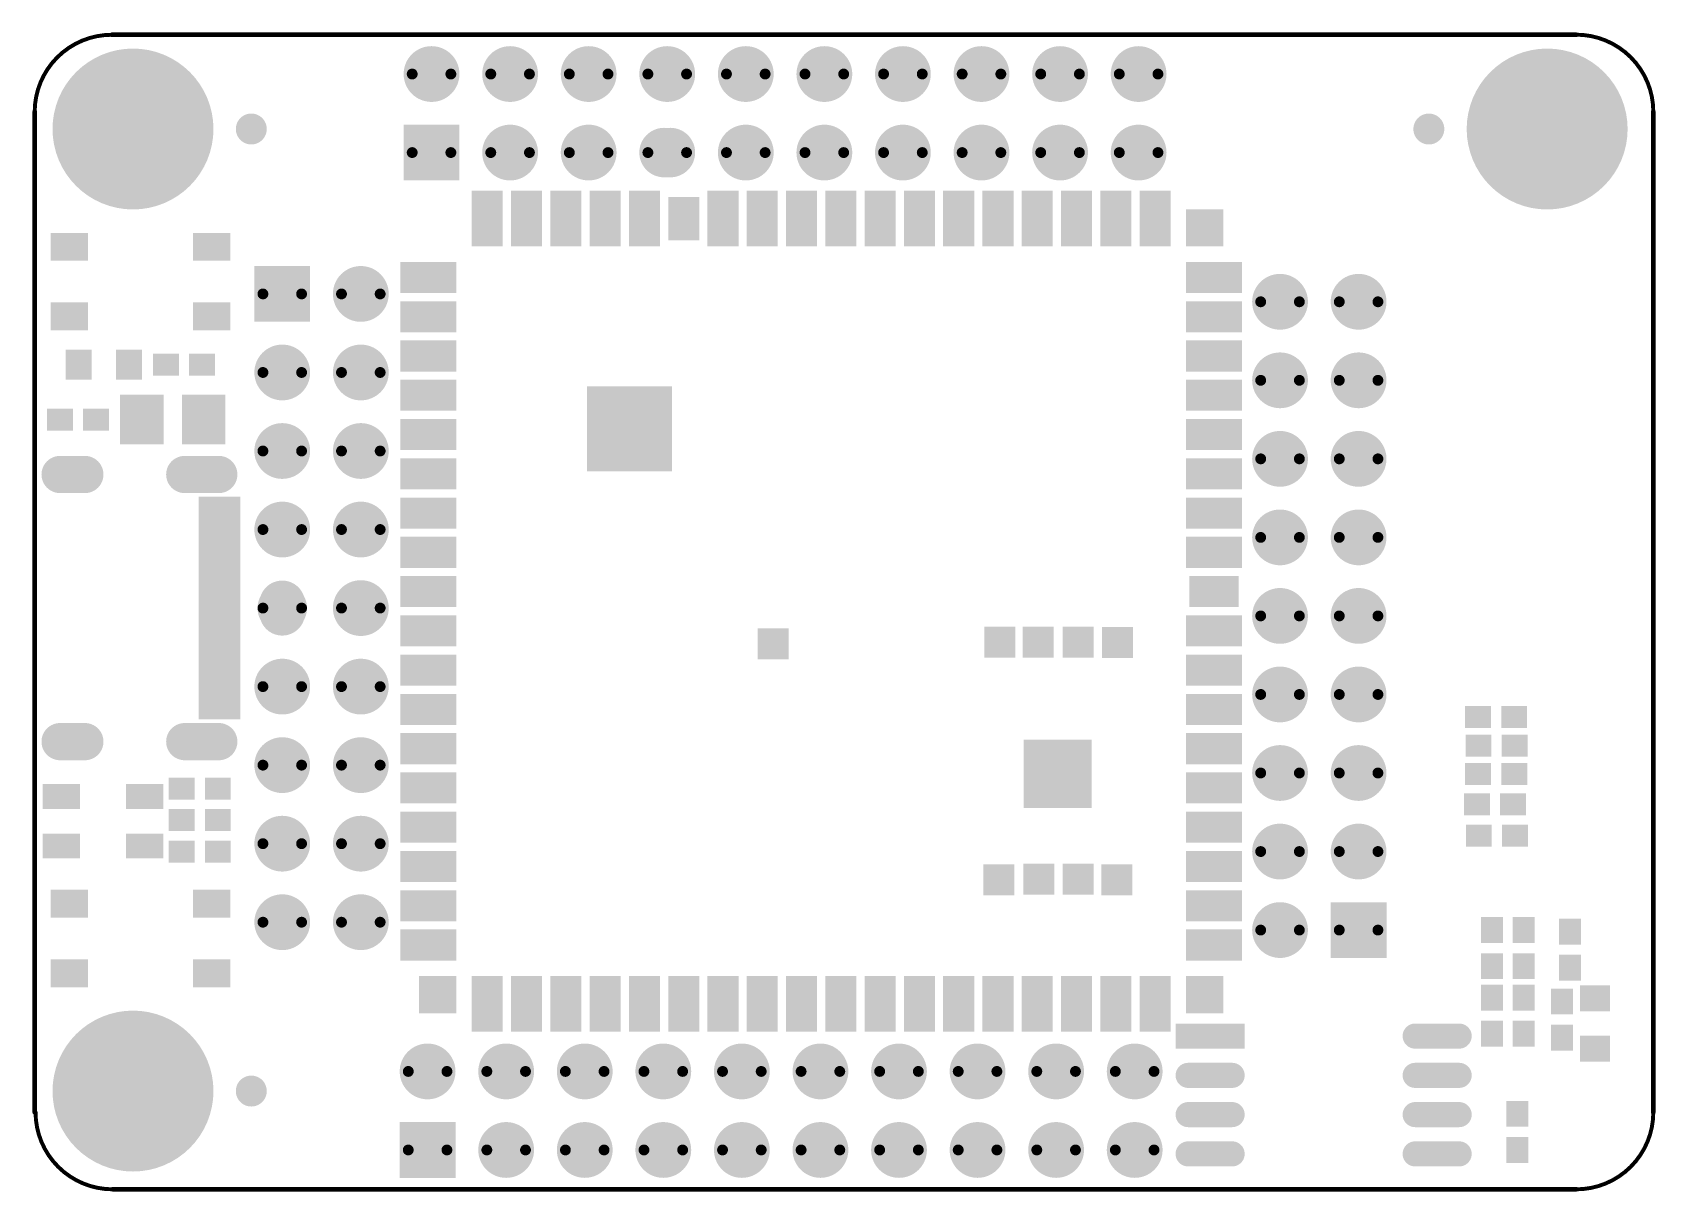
# Model space of a CAD drawing. Header units: millimetres. Extents: x 43.2 to 95.7, y 55 to 92.5.
import ezdxf

# ---------------------------------------------------------------- set-up
doc = ezdxf.new("R2010")
doc.units = ezdxf.units.MM
doc.layers.get('0').update_dxf_attribs({"color": 60})
doc.layers.add('KeepOutLayer', color=60, linetype='Continuous')
doc.layers.add('Mechanical1', color=60, linetype='Continuous')
doc.layers.add('TopSolder', color=60, linetype='Continuous', transparency=0.5)

# ---------------------------------------------------------------- blocks, each defined once
blk = doc.blocks.new('USB_C_1')
at = {"layer": 'TopSolder', "const_width": 1.203}
for points in [[(-4.32, -0.02), (-4.32, -1.12)], [(4.32, -0.02), (4.32, -1.12)], [(-4.32, -4.35), (-4.32, -5.15)], [(4.32, -4.35), (4.32, -5.15)]]:
    blk.add_lwpolyline(points, dxfattribs=at)
at = {"layer": 'TopSolder', "const_width": 0.602}
for points in [[(-4.621, -0.02, 1), (-4.019, -0.02, 1)], [(4.019, -0.02, 1), (4.621, -0.02, 1)], [(-4.621, -1.12, 1), (-4.019, -1.12, 1)], [(4.019, -1.12, 1), (4.621, -1.12, 1)], [(-4.621, -4.35, 1), (-4.019, -4.35, 1)], [(4.019, -4.35, 1), (4.621, -4.35, 1)], [(-4.621, -5.15, 1), (-4.019, -5.15, 1)], [(4.019, -5.15, 1), (4.621, -5.15, 1)]]:
    blk.add_lwpolyline(points, format="xyb", close=True, dxfattribs=at)
at = {"layer": 'TopSolder'}
for points in [[(-3.602, -0.672), (-3.098, -0.672), (-3.602, 0.672), (-3.098, 0.672)], [(-3.302, -0.672), (-2.798, -0.672), (-3.302, 0.672), (-2.798, 0.672)], [(-2.802, -0.672), (-2.298, -0.672), (-2.802, 0.672), (-2.298, 0.672)], [(-2.502, -0.672), (-1.998, -0.672), (-2.502, 0.672), (-1.998, 0.672)], [(-2.002, -0.672), (-1.498, -0.672), (-2.002, 0.672), (-1.498, 0.672)], [(-1.502, -0.672), (-0.998, -0.672), (-1.502, 0.672), (-0.998, 0.672)], [(-1.002, -0.672), (-0.498, -0.672), (-1.002, 0.672), (-0.498, 0.672)], [(-0.502, -0.672), (0.002, -0.672), (-0.502, 0.672), (0.002, 0.672)], [(-0.002, -0.672), (0.502, -0.672), (-0.002, 0.672), (0.502, 0.672)], [(0.498, -0.672), (1.002, -0.672), (0.498, 0.672), (1.002, 0.672)], [(0.998, -0.672), (1.502, -0.672), (0.998, 0.672), (1.502, 0.672)], [(1.498, -0.672), (2.002, -0.672), (1.498, 0.672), (2.002, 0.672)], [(1.998, -0.672), (2.502, -0.672), (1.998, 0.672), (2.502, 0.672)], [(2.298, -0.672), (2.802, -0.672), (2.298, 0.672), (2.802, 0.672)], [(2.798, -0.672), (3.302, -0.672), (2.798, 0.672), (3.302, 0.672)], [(3.098, -0.672), (3.602, -0.672), (3.098, 0.672), (3.602, 0.672)]]:
    blk.add_solid(points, dxfattribs=at)
blk = doc.blocks.new('0402R_3')
at = {"layer": 'TopSolder'}
for points in [[(-1.0033, -0.3556), (-0.1651, -0.3556), (-1.0033, 0.3556), (-0.1651, 0.3556)], [(0.1651, -0.3556), (1.0033, -0.3556), (0.1651, 0.3556), (1.0033, 0.3556)]]:
    blk.add_solid(points, dxfattribs=at)
blk = doc.blocks.new('0402R_4')
at = {"layer": 'TopSolder'}
for points in [[(-1.0033, -0.3556), (-0.1651, -0.3556), (-1.0033, 0.3556), (-0.1651, 0.3556)], [(0.1651, -0.3556), (1.0033, -0.3556), (0.1651, 0.3556), (1.0033, 0.3556)]]:
    blk.add_solid(points, dxfattribs=at)
blk = doc.blocks.new('DIP18_2_54_7')
at = {"layer": 'TopSolder', "const_width": 0.902}
for points in [[(-0.451, 0, 1), (0.451, 0, 1)], [(2.089, 0, 1), (2.991, 0, 1)], [(4.629, 0, 1), (5.531, 0, 1)], [(7.169, 0, 1), (8.071, 0, 1)], [(9.709, 0, 1), (10.611, 0, 1)], [(12.249, 0, 1), (13.151, 0, 1)], [(14.789, 0, 1), (15.691, 0, 1)], [(17.329, 0, 1), (18.231, 0, 1)], [(19.869, 0, 1), (20.771, 0, 1)], [(2.089, -2.54, 1), (2.991, -2.54, 1)], [(4.629, -2.54, 1), (5.531, -2.54, 1)], [(7.169, -2.54, 1), (8.071, -2.54, 1)], [(9.709, -2.54, 1), (10.611, -2.54, 1)], [(12.249, -2.54, 1), (13.151, -2.54, 1)], [(14.789, -2.54, 1), (15.691, -2.54, 1)], [(17.329, -2.54, 1), (18.231, -2.54, 1)], [(19.869, -2.54, 1), (20.771, -2.54, 1)]]:
    blk.add_lwpolyline(points, format="xyb", close=True, dxfattribs=at)
at = {"layer": 'TopSolder'}
blk.add_solid([(-0.902, -3.442), (0.902, -3.442), (-0.902, -1.638), (0.902, -1.638)], dxfattribs=at)
blk = doc.blocks.new('DIP18_2_54_8')
at = {"layer": 'TopSolder'}
for points, const_width in [([(-0.451, 0, 1), (0.451, 0, 1)], 0.902), ([(2.089, 0, 1), (2.991, 0, 1)], 0.902), ([(4.629, 0, 1), (5.531, 0, 1)], 0.902), ([(7.169, 0, 1), (8.071, 0, 1)], 0.902), ([(9.709, 0, 1), (10.611, 0, 1)], 0.902), ([(12.249, 0, 1), (13.151, 0, 1)], 0.902), ([(14.789, 0, 1), (15.691, 0, 1)], 0.902), ([(17.329, 0, 1), (18.231, 0, 1)], 0.902), ([(19.869, 0, 1), (20.771, 0, 1)], 0.902), ([(2.089, -2.54, 1), (2.991, -2.54, 1)], 0.902), ([(4.629, -2.54, 1), (5.531, -2.54, 1)], 0.902), ([(7.169, -2.54, 1), (8.071, -2.54, 1)], 0.902), ([(9.639, -2.54, 1), (10.376, -2.54, 1)], 0.737), ([(9.944, -2.54, 1), (10.681, -2.54, 1)], 0.737), ([(12.249, -2.54, 1), (13.151, -2.54, 1)], 0.902), ([(14.789, -2.54, 1), (15.691, -2.54, 1)], 0.902), ([(17.329, -2.54, 1), (18.231, -2.54, 1)], 0.902), ([(19.869, -2.54, 1), (20.771, -2.54, 1)], 0.902)]:
    blk.add_lwpolyline(points, format="xyb", close=True, dxfattribs=dict(at, const_width=const_width))
at = {"layer": 'TopSolder', "const_width": 1.473}
blk.add_lwpolyline([(10.312, -2.54), (10.008, -2.54)], dxfattribs=at)
at = {"layer": 'TopSolder'}
blk.add_solid([(-0.902, -3.442), (0.902, -3.442), (-0.902, -1.638), (0.902, -1.638)], dxfattribs=at)
blk = doc.blocks.new('SO_8M_12')
at = {"layer": 'TopSolder', "const_width": 0.813}
for points in [[(8.351, 0), (6.929, 0)], [(1.011, -1.27), (-0.411, -1.27)], [(8.351, -1.27), (6.929, -1.27)], [(1.011, -2.54), (-0.411, -2.54)], [(8.351, -2.54), (6.929, -2.54)], [(1.011, -3.81), (-0.411, -3.81)], [(8.351, -3.81), (6.929, -3.81)]]:
    blk.add_lwpolyline(points, dxfattribs=at)
at = {"layer": 'TopSolder', "const_width": 0.406}
for points in [[(6.726, 0, 1), (7.132, 0, 1)], [(8.148, 0, 1), (8.554, 0, 1)], [(-0.614, -1.27, 1), (-0.208, -1.27, 1)], [(0.808, -1.27, 1), (1.214, -1.27, 1)], [(6.726, -1.27, 1), (7.132, -1.27, 1)], [(8.148, -1.27, 1), (8.554, -1.27, 1)], [(-0.614, -2.54, 1), (-0.208, -2.54, 1)], [(0.808, -2.54, 1), (1.214, -2.54, 1)], [(6.726, -2.54, 1), (7.132, -2.54, 1)], [(8.148, -2.54, 1), (8.554, -2.54, 1)], [(-0.614, -3.81, 1), (-0.208, -3.81, 1)], [(0.808, -3.81, 1), (1.214, -3.81, 1)], [(6.726, -3.81, 1), (7.132, -3.81, 1)], [(8.148, -3.81, 1), (8.554, -3.81, 1)]]:
    blk.add_lwpolyline(points, format="xyb", close=True, dxfattribs=at)
at = {"layer": 'TopSolder'}
blk.add_solid([(-0.818, -0.406), (1.418, -0.406), (-0.818, 0.406), (1.418, 0.406)], dxfattribs=at)
blk = doc.blocks.new('K210_CORE_16')
at = {"layer": 'TopSolder'}
for points in [[(1.403, 24.498), (2.407, 24.498), (1.403, 26.302), (2.407, 26.302)], [(2.673, 24.498), (3.677, 24.498), (2.673, 26.302), (3.677, 26.302)], [(3.943, 24.498), (4.947, 24.498), (3.943, 26.302), (4.947, 26.302)], [(5.213, 24.498), (6.217, 24.498), (5.213, 26.302), (6.217, 26.302)], [(6.483, 24.498), (7.487, 24.498), (6.483, 26.302), (7.487, 26.302)], [(7.753, 24.498), (8.757, 24.498), (7.753, 26.302), (8.757, 26.302)], [(9.023, 24.498), (10.027, 24.498), (9.023, 26.302), (10.027, 26.302)], [(10.293, 24.498), (11.297, 24.498), (10.293, 26.302), (11.297, 26.302)], [(11.563, 24.498), (12.567, 24.498), (11.563, 26.302), (12.567, 26.302)], [(12.833, 24.498), (13.837, 24.498), (12.833, 26.302), (13.837, 26.302)], [(14.103, 24.498), (15.107, 24.498), (14.103, 26.302), (15.107, 26.302)], [(15.373, 24.498), (16.377, 24.498), (15.373, 26.302), (16.377, 26.302)], [(16.643, 24.498), (17.647, 24.498), (16.643, 26.302), (17.647, 26.302)], [(17.913, 24.498), (18.917, 24.498), (17.913, 26.302), (18.917, 26.302)], [(19.183, 24.498), (20.187, 24.498), (19.183, 26.302), (20.187, 26.302)], [(20.453, 24.498), (21.457, 24.498), (20.453, 26.302), (21.457, 26.302)], [(21.723, 24.498), (22.727, 24.498), (21.723, 26.302), (22.727, 26.302)], [(22.993, 24.498), (23.997, 24.498), (22.993, 26.302), (23.997, 26.302)], [(-0.302, 25.702), (-0.302, 24.498), (0.902, 25.702), (0.902, 24.498)], [(24.498, 25.702), (24.498, 24.498), (25.702, 25.702), (25.702, 24.498)], [(-0.902, 23.997), (-0.902, 22.993), (0.902, 23.997), (0.902, 22.993)], [(24.498, 23.997), (24.498, 22.993), (26.302, 23.997), (26.302, 22.993)], [(-0.902, 22.727), (-0.902, 21.723), (0.902, 22.727), (0.902, 21.723)], [(24.498, 22.727), (24.498, 21.723), (26.302, 22.727), (26.302, 21.723)], [(2.643, 20.885), (3.646, 20.885), (2.643, 21.888), (3.646, 21.888)], [(3.888, 20.86), (4.891, 20.86), (3.888, 21.863), (4.891, 21.863)], [(5.158, 20.86), (6.161, 20.86), (5.158, 21.863), (6.161, 21.863)], [(6.453, 20.885), (7.456, 20.885), (6.453, 21.888), (7.456, 21.888)], [(-0.902, 21.457), (-0.902, 20.453), (0.902, 21.457), (0.902, 20.453)], [(24.498, 21.457), (24.498, 20.453), (26.302, 21.457), (26.302, 20.453)], [(-0.902, 20.187), (-0.902, 19.183), (0.902, 20.187), (0.902, 19.183)], [(24.498, 20.187), (24.498, 19.183), (26.302, 20.187), (26.302, 19.183)], [(-0.902, 18.917), (-0.902, 17.913), (0.902, 18.917), (0.902, 17.913)], [(3.953, 19.059), (3.953, 16.856), (6.156, 19.059), (6.156, 16.856)], [(24.498, 18.917), (24.498, 17.913), (26.302, 18.917), (26.302, 17.913)], [(-0.902, 17.647), (-0.902, 16.643), (0.902, 17.647), (0.902, 16.643)], [(24.498, 17.647), (24.498, 16.643), (26.302, 17.647), (26.302, 16.643)], [(-0.902, 16.377), (-0.902, 15.373), (0.902, 16.377), (0.902, 15.373)], [(24.498, 16.377), (24.498, 15.373), (26.302, 16.377), (26.302, 15.373)], [(-0.902, 15.107), (-0.902, 14.103), (0.902, 15.107), (0.902, 14.103)], [(24.498, 15.107), (24.498, 14.103), (26.302, 15.107), (26.302, 14.103)], [(2.618, 13.214), (3.621, 13.214), (2.618, 14.218), (3.621, 14.218)], [(3.888, 13.194), (4.891, 13.194), (3.888, 14.197), (4.891, 14.197)], [(5.183, 13.194), (6.186, 13.194), (5.183, 14.197), (6.186, 14.197)], [(6.428, 13.194), (7.431, 13.194), (6.428, 14.197), (7.431, 14.197)], [(13.749, 13.252), (14.752, 13.252), (13.749, 14.255), (14.752, 14.255)], [(-0.902, 13.837), (-0.902, 12.833), (0.902, 13.837), (0.902, 12.833)], [(24.498, 13.837), (24.498, 12.833), (26.302, 13.837), (26.302, 12.833)], [(-0.8, 12.567), (-0.8, 11.563), (0.8, 12.567), (0.8, 11.563)], [(24.498, 12.567), (24.498, 11.563), (26.302, 12.567), (26.302, 11.563)], [(-0.902, 11.297), (-0.902, 10.293), (0.902, 11.297), (0.902, 10.293)], [(24.498, 11.297), (24.498, 10.293), (26.302, 11.297), (26.302, 10.293)], [(-0.902, 10.027), (-0.902, 9.023), (0.902, 10.027), (0.902, 9.023)], [(24.498, 10.027), (24.498, 9.023), (26.302, 10.027), (26.302, 9.023)], [(-0.902, 8.757), (-0.902, 7.753), (0.902, 8.757), (0.902, 7.753)], [(24.498, 8.757), (24.498, 7.753), (26.302, 8.757), (26.302, 7.753)], [(17.528, 8.172), (17.528, 5.428), (20.272, 8.172), (20.272, 5.428)], [(-0.902, 7.487), (-0.902, 6.483), (0.902, 7.487), (0.902, 6.483)], [(24.498, 7.487), (24.498, 6.483), (26.302, 7.487), (26.302, 6.483)], [(-0.902, 6.217), (-0.902, 5.213), (0.902, 6.217), (0.902, 5.213)], [(24.498, 6.217), (24.498, 5.213), (26.302, 6.217), (26.302, 5.213)], [(-0.902, 4.947), (-0.902, 3.943), (0.902, 4.947), (0.902, 3.943)], [(24.498, 4.947), (24.498, 3.943), (26.302, 4.947), (26.302, 3.943)], [(-0.902, 3.677), (-0.902, 2.673), (0.902, 3.677), (0.902, 2.673)], [(24.498, 3.677), (24.498, 2.673), (26.302, 3.677), (26.302, 2.673)], [(-0.902, 2.407), (-0.902, 1.403), (0.902, 2.407), (0.902, 1.403)], [(24.498, 2.407), (24.498, 1.403), (26.302, 2.407), (26.302, 1.403)], [(-0.302, 0.902), (-0.302, -0.302), (0.902, 0.902), (0.902, -0.302)], [(1.403, -0.902), (2.407, -0.902), (1.403, 0.902), (2.407, 0.902)], [(2.673, -0.902), (3.677, -0.902), (2.673, 0.902), (3.677, 0.902)], [(3.943, -0.902), (4.947, -0.902), (3.943, 0.902), (4.947, 0.902)], [(5.213, -0.902), (6.217, -0.902), (5.213, 0.902), (6.217, 0.902)], [(6.483, -0.902), (7.487, -0.902), (6.483, 0.902), (7.487, 0.902)], [(7.753, -0.902), (8.757, -0.902), (7.753, 0.902), (8.757, 0.902)], [(9.023, -0.902), (10.027, -0.902), (9.023, 0.902), (10.027, 0.902)], [(10.293, -0.902), (11.297, -0.902), (10.293, 0.902), (11.297, 0.902)], [(11.563, -0.902), (12.567, -0.902), (11.563, 0.902), (12.567, 0.902)], [(12.833, -0.902), (13.837, -0.902), (12.833, 0.902), (13.837, 0.902)], [(14.103, -0.902), (15.107, -0.902), (14.103, 0.902), (15.107, 0.902)], [(15.373, -0.902), (16.377, -0.902), (15.373, 0.902), (16.377, 0.902)], [(16.643, -0.702), (17.647, -0.702), (16.643, 0.702), (17.647, 0.702)], [(17.913, -0.902), (18.917, -0.902), (17.913, 0.902), (18.917, 0.902)], [(19.183, -0.902), (20.187, -0.902), (19.183, 0.902), (20.187, 0.902)], [(20.453, -0.902), (21.457, -0.902), (20.453, 0.902), (21.457, 0.902)], [(21.723, -0.902), (22.727, -0.902), (21.723, 0.902), (22.727, 0.902)], [(22.993, -0.902), (23.997, -0.902), (22.993, 0.902), (23.997, 0.902)]]:
    blk.add_solid(points, dxfattribs=at)
blk = doc.blocks.new('___4_3_4_17')
at = {"layer": 'TopSolder'}
for points in [[(0.602, 0.452), (-0.602, 0.452), (0.602, -0.452), (-0.602, -0.452)], [(5.202, 0.452), (3.998, 0.452), (5.202, -0.452), (3.998, -0.452)], [(0.602, -1.798), (-0.602, -1.798), (0.602, -2.702), (-0.602, -2.702)], [(5.202, -1.798), (3.998, -1.798), (5.202, -2.702), (3.998, -2.702)]]:
    blk.add_solid(points, dxfattribs=at)
blk = doc.blocks.new('___4_3_4_18')
at = {"layer": 'TopSolder'}
for points in [[(0.602, 0.452), (-0.602, 0.452), (0.602, -0.452), (-0.602, -0.452)], [(5.202, 0.452), (3.998, 0.452), (5.202, -0.452), (3.998, -0.452)], [(0.602, -1.798), (-0.602, -1.798), (0.602, -2.702), (-0.602, -2.702)], [(5.202, -1.798), (3.998, -1.798), (5.202, -2.702), (3.998, -2.702)]]:
    blk.add_solid(points, dxfattribs=at)
blk = doc.blocks.new('0402R_19')
at = {"layer": 'TopSolder'}
for points in [[(-1.0033, -0.3556), (-0.1651, -0.3556), (-1.0033, 0.3556), (-0.1651, 0.3556)], [(0.1651, -0.3556), (1.0033, -0.3556), (0.1651, 0.3556), (1.0033, 0.3556)]]:
    blk.add_solid(points, dxfattribs=at)
blk = doc.blocks.new('0402R_20')
at = {"layer": 'TopSolder'}
for points in [[(-1.0033, -0.3556), (-0.1651, -0.3556), (-1.0033, 0.3556), (-0.1651, 0.3556)], [(0.1651, -0.3556), (1.0033, -0.3556), (0.1651, 0.3556), (1.0033, 0.3556)]]:
    blk.add_solid(points, dxfattribs=at)
blk = doc.blocks.new('0402R_21')
at = {"layer": 'TopSolder'}
for points in [[(-1.0033, -0.3556), (-0.1651, -0.3556), (-1.0033, 0.3556), (-0.1651, 0.3556)], [(0.1651, -0.3556), (1.0033, -0.3556), (0.1651, 0.3556), (1.0033, 0.3556)]]:
    blk.add_solid(points, dxfattribs=at)
blk = doc.blocks.new('0402R_22')
at = {"layer": 'TopSolder'}
for points in [[(-1.0033, -0.3556), (-0.1651, -0.3556), (-1.0033, 0.3556), (-0.1651, 0.3556)], [(0.1651, -0.3556), (1.0033, -0.3556), (0.1651, 0.3556), (1.0033, 0.3556)]]:
    blk.add_solid(points, dxfattribs=at)
blk = doc.blocks.new('0402R_23')
at = {"layer": 'TopSolder'}
for points in [[(-1.0033, -0.3556), (-0.1651, -0.3556), (-1.0033, 0.3556), (-0.1651, 0.3556)], [(0.1651, -0.3556), (1.0033, -0.3556), (0.1651, 0.3556), (1.0033, 0.3556)]]:
    blk.add_solid(points, dxfattribs=at)
blk = doc.blocks.new('0402R_24')
at = {"layer": 'TopSolder'}
for points in [[(-1.0033, -0.3556), (-0.1651, -0.3556), (-1.0033, 0.3556), (-0.1651, 0.3556)], [(0.1651, -0.3556), (1.0033, -0.3556), (0.1651, 0.3556), (1.0033, 0.3556)]]:
    blk.add_solid(points, dxfattribs=at)
blk = doc.blocks.new('0402R_25')
at = {"layer": 'TopSolder'}
for points in [[(-1.0033, -0.3556), (-0.1651, -0.3556), (-1.0033, 0.3556), (-0.1651, 0.3556)], [(0.1651, -0.3556), (1.0033, -0.3556), (0.1651, 0.3556), (1.0033, 0.3556)]]:
    blk.add_solid(points, dxfattribs=at)
blk = doc.blocks.new('0402R_28')
at = {"layer": 'TopSolder'}
for points in [[(-1.0033, -0.3556), (-0.1651, -0.3556), (-1.0033, 0.3556), (-0.1651, 0.3556)], [(0.1651, -0.3556), (1.0033, -0.3556), (0.1651, 0.3556), (1.0033, 0.3556)]]:
    blk.add_solid(points, dxfattribs=at)
blk = doc.blocks.new('0402R_31')
at = {"layer": 'TopSolder'}
for points in [[(-1.0033, -0.3556), (-0.1651, -0.3556), (-1.0033, 0.3556), (-0.1651, 0.3556)], [(0.1651, -0.3556), (1.0033, -0.3556), (0.1651, 0.3556), (1.0033, 0.3556)]]:
    blk.add_solid(points, dxfattribs=at)
blk = doc.blocks.new('LED_RGB3528_36')
at = {"layer": 'TopSolder'}
for points in [[(0.602, 0.402), (-0.602, 0.402), (0.602, -0.402), (-0.602, -0.402)], [(3.302, 0.402), (2.098, 0.402), (3.302, -0.402), (2.098, -0.402)], [(0.602, -1.198), (-0.602, -1.198), (0.602, -2.002), (-0.602, -2.002)], [(3.302, -1.198), (2.098, -1.198), (3.302, -2.002), (2.098, -2.002)]]:
    blk.add_solid(points, dxfattribs=at)
blk = doc.blocks.new('0402R_43')
at = {"layer": 'TopSolder'}
for points in [[(-1.0033, -0.3556), (-0.1651, -0.3556), (-1.0033, 0.3556), (-0.1651, 0.3556)], [(0.1651, -0.3556), (1.0033, -0.3556), (0.1651, 0.3556), (1.0033, 0.3556)]]:
    blk.add_solid(points, dxfattribs=at)
blk = doc.blocks.new('0805R_44')
at = {"layer": 'TopSolder'}
for points in [[(-0.702, -0.802), (0.702, -0.802), (-0.702, 0.802), (0.702, 0.802)], [(1.298, -0.802), (2.702, -0.802), (1.298, 0.802), (2.702, 0.802)]]:
    blk.add_solid(points, dxfattribs=at)
blk = doc.blocks.new('0603D_R_45')
at = {"layer": 'TopSolder'}
for points in [[(0.3175, -1.27), (1.1557, -1.27), (0.3175, -0.3048), (1.1557, -0.3048)], [(1.9431, -1.27), (2.7813, -1.27), (1.9431, -0.3048), (2.7813, -0.3048)]]:
    blk.add_solid(points, dxfattribs=at)
blk = doc.blocks.new('0402C_47')
at = {"layer": 'TopSolder'}
for points in [[(-0.9779, -0.3556), (-0.1397, -0.3556), (-0.9779, 0.3556), (-0.1397, 0.3556)], [(0.1905, -0.3556), (1.0287, -0.3556), (0.1905, 0.3556), (1.0287, 0.3556)]]:
    blk.add_solid(points, dxfattribs=at)
blk = doc.blocks.new('0402C_48')
at = {"layer": 'TopSolder'}
for points in [[(-0.9779, -0.3556), (-0.1397, -0.3556), (-0.9779, 0.3556), (-0.1397, 0.3556)], [(0.1905, -0.3556), (1.0287, -0.3556), (0.1905, 0.3556), (1.0287, 0.3556)]]:
    blk.add_solid(points, dxfattribs=at)
blk = doc.blocks.new('0402C_49')
at = {"layer": 'TopSolder'}
for points in [[(-0.9779, -0.3556), (-0.1397, -0.3556), (-0.9779, 0.3556), (-0.1397, 0.3556)], [(0.1905, -0.3556), (1.0287, -0.3556), (0.1905, 0.3556), (1.0287, 0.3556)]]:
    blk.add_solid(points, dxfattribs=at)
blk = doc.blocks.new('0603C_50')
at = {"layer": 'TopSolder'}
for points in [[(-0.4191, -0.4826), (0.4191, -0.4826), (-0.4191, 0.4826), (0.4191, 0.4826)], [(1.2065, -0.4826), (2.0447, -0.4826), (1.2065, 0.4826), (2.0447, 0.4826)]]:
    blk.add_solid(points, dxfattribs=at)
blk = doc.blocks.new('0402C_51')
at = {"layer": 'TopSolder'}
for points in [[(-0.9779, -0.3556), (-0.1397, -0.3556), (-0.9779, 0.3556), (-0.1397, 0.3556)], [(0.1905, -0.3556), (1.0287, -0.3556), (0.1905, 0.3556), (1.0287, 0.3556)]]:
    blk.add_solid(points, dxfattribs=at)
blk = doc.blocks.new('0402C_56')
at = {"layer": 'TopSolder'}
for points in [[(-0.9779, -0.3556), (-0.1397, -0.3556), (-0.9779, 0.3556), (-0.1397, 0.3556)], [(0.1905, -0.3556), (1.0287, -0.3556), (0.1905, 0.3556), (1.0287, 0.3556)]]:
    blk.add_solid(points, dxfattribs=at)
blk = doc.blocks.new('DIP20_2_54_61')
at = {"layer": 'TopSolder', "const_width": 0.902}
for points in [[(-0.451, 0, 1), (0.451, 0, 1)], [(2.089, 0, 1), (2.991, 0, 1)], [(4.629, 0, 1), (5.531, 0, 1)], [(7.169, 0, 1), (8.071, 0, 1)], [(9.709, 0, 1), (10.611, 0, 1)], [(12.249, 0, 1), (13.151, 0, 1)], [(14.789, 0, 1), (15.691, 0, 1)], [(17.329, 0, 1), (18.231, 0, 1)], [(19.869, 0, 1), (20.771, 0, 1)], [(22.409, 0, 1), (23.311, 0, 1)], [(2.089, -2.54, 1), (2.991, -2.54, 1)], [(4.629, -2.54, 1), (5.531, -2.54, 1)], [(7.169, -2.54, 1), (8.071, -2.54, 1)], [(9.709, -2.54, 1), (10.611, -2.54, 1)], [(12.249, -2.54, 1), (13.151, -2.54, 1)], [(14.789, -2.54, 1), (15.691, -2.54, 1)], [(17.329, -2.54, 1), (18.231, -2.54, 1)], [(19.869, -2.54, 1), (20.771, -2.54, 1)], [(22.409, -2.54, 1), (23.311, -2.54, 1)]]:
    blk.add_lwpolyline(points, format="xyb", close=True, dxfattribs=at)
at = {"layer": 'TopSolder'}
blk.add_solid([(-0.902, -3.442), (0.902, -3.442), (-0.902, -1.638), (0.902, -1.638)], dxfattribs=at)
blk = doc.blocks.new('DIP20_2_54_62')
at = {"layer": 'TopSolder'}
for points, const_width in [([(-0.451, 0, 1), (0.451, 0, 1)], 0.902), ([(2.089, 0, 1), (2.991, 0, 1)], 0.902), ([(4.629, 0, 1), (5.531, 0, 1)], 0.902), ([(7.169, 0, 1), (8.071, 0, 1)], 0.902), ([(9.709, 0, 1), (10.611, 0, 1)], 0.902), ([(12.249, 0, 1), (13.151, 0, 1)], 0.902), ([(14.789, 0, 1), (15.691, 0, 1)], 0.902), ([(17.329, 0, 1), (18.231, 0, 1)], 0.902), ([(19.869, 0, 1), (20.771, 0, 1)], 0.902), ([(22.409, 0, 1), (23.311, 0, 1)], 0.902), ([(2.089, -2.54, 1), (2.991, -2.54, 1)], 0.902), ([(4.629, -2.54, 1), (5.531, -2.54, 1)], 0.902), ([(7.118, -2.54, 1), (7.919, -2.54, 1)], 0.8), ([(7.321, -2.54, 1), (8.122, -2.54, 1)], 0.8), ([(9.709, -2.54, 1), (10.611, -2.54, 1)], 0.902), ([(12.249, -2.54, 1), (13.151, -2.54, 1)], 0.902), ([(14.789, -2.54, 1), (15.691, -2.54, 1)], 0.902), ([(17.329, -2.54, 1), (18.231, -2.54, 1)], 0.902), ([(19.869, -2.54, 1), (20.771, -2.54, 1)], 0.902), ([(22.409, -2.54, 1), (23.311, -2.54, 1)], 0.902)]:
    blk.add_lwpolyline(points, format="xyb", close=True, dxfattribs=dict(at, const_width=const_width))
at = {"layer": 'TopSolder', "const_width": 1.6}
blk.add_lwpolyline([(7.721, -2.54), (7.519, -2.54)], dxfattribs=at)
at = {"layer": 'TopSolder'}
blk.add_solid([(-0.902, -3.442), (0.902, -3.442), (-0.902, -1.638), (0.902, -1.638)], dxfattribs=at)

msp = doc.modelspace()

# ---------------------------------------------------------------- linework, layer by layer
at = {"layer": 'KeepOutLayer', "const_width": 0.127}
for points in [[(43.304, 89.964, -0.414213), (45.796, 92.456)], [(93.142, 92.459, -0.414213), (95.634, 89.967)], [(45.825, 55.115, -0.414213), (43.332, 57.607)], [(95.634, 57.607, -0.414213), (93.142, 55.115)]]:
    msp.add_lwpolyline(points, format="xyb", dxfattribs=at)
at = {"layer": 'KeepOutLayer', "const_width": 0.15}
for points in [[(45.796, 92.456), (93.142, 92.456)], [(43.307, 57.607), (43.307, 89.964)], [(95.631, 57.607), (95.631, 89.964)], [(45.825, 55.118), (93.142, 55.118)]]:
    msp.add_lwpolyline(points, dxfattribs=at)
at = {"layer": 'KeepOutLayer'}
for points, const_width in [([(45.759, 92.456, 1), (45.834, 92.456, 1)], 0.075), ([(45.764, 92.456, 1), (45.828, 92.456, 1)], 0.0635), ([(93.104, 92.456, 1), (93.179, 92.456, 1)], 0.075), ([(93.11, 92.459, 1), (93.174, 92.459, 1)], 0.0635), ([(43.269, 89.964, 1), (43.345, 89.964, 1)], 0.075), ([(43.272, 89.964, 1), (43.336, 89.964, 1)], 0.0635), ([(95.593, 89.964, 1), (95.669, 89.964, 1)], 0.075), ([(95.602, 89.967, 1), (95.666, 89.967, 1)], 0.0635), ([(43.269, 57.607, 1), (43.345, 57.607, 1)], 0.075), ([(43.301, 57.607, 1), (43.364, 57.607, 1)], 0.0635), ([(95.593, 57.607, 1), (95.669, 57.607, 1)], 0.075), ([(95.602, 57.607, 1), (95.666, 57.607, 1)], 0.0635), ([(45.787, 55.118, 1), (45.862, 55.118, 1)], 0.075), ([(45.793, 55.115, 1), (45.857, 55.115, 1)], 0.0635), ([(93.104, 55.118, 1), (93.179, 55.118, 1)], 0.075), ([(93.11, 55.115, 1), (93.174, 55.115, 1)], 0.0635)]:
    msp.add_lwpolyline(points, format="xyb", close=True, dxfattribs=dict(at, const_width=const_width))
at = {"layer": 'Mechanical1'}
for points, const_width in [([(48.482, 89.408, 1), (44.482, 89.408, 1)], 1), ([(56.759, 91.186, 1), (55.509, 91.186, 1)], 0.35), ([(59.299, 91.186, 1), (58.049, 91.186, 1)], 0.35), ([(61.839, 91.186, 1), (60.589, 91.186, 1)], 0.35), ([(64.379, 91.186, 1), (63.129, 91.186, 1)], 0.35), ([(66.919, 91.186, 1), (65.669, 91.186, 1)], 0.35), ([(69.459, 91.186, 1), (68.209, 91.186, 1)], 0.35), ([(71.999, 91.186, 1), (70.749, 91.186, 1)], 0.35), ([(74.539, 91.186, 1), (73.289, 91.186, 1)], 0.35), ([(77.079, 91.186, 1), (75.829, 91.186, 1)], 0.35), ([(79.619, 91.186, 1), (78.369, 91.186, 1)], 0.35), ([(94.202, 89.408, 1), (90.202, 89.408, 1)], 1), ([(55.421, 91.186, 1), (55.597, 91.186, 1)], 0.175), ([(56.671, 91.186, 1), (56.847, 91.186, 1)], 0.175), ([(57.961, 91.186, 1), (58.137, 91.186, 1)], 0.175), ([(59.211, 91.186, 1), (59.387, 91.186, 1)], 0.175), ([(60.501, 91.186, 1), (60.677, 91.186, 1)], 0.175), ([(61.751, 91.186, 1), (61.927, 91.186, 1)], 0.175), ([(63.041, 91.186, 1), (63.217, 91.186, 1)], 0.175), ([(64.291, 91.186, 1), (64.467, 91.186, 1)], 0.175), ([(65.581, 91.186, 1), (65.757, 91.186, 1)], 0.175), ([(66.831, 91.186, 1), (67.007, 91.186, 1)], 0.175), ([(68.121, 91.186, 1), (68.297, 91.186, 1)], 0.175), ([(69.371, 91.186, 1), (69.547, 91.186, 1)], 0.175), ([(70.661, 91.186, 1), (70.837, 91.186, 1)], 0.175), ([(71.911, 91.186, 1), (72.087, 91.186, 1)], 0.175), ([(73.201, 91.186, 1), (73.377, 91.186, 1)], 0.175), ([(74.451, 91.186, 1), (74.627, 91.186, 1)], 0.175), ([(75.741, 91.186, 1), (75.917, 91.186, 1)], 0.175), ([(76.991, 91.186, 1), (77.167, 91.186, 1)], 0.175), ([(78.281, 91.186, 1), (78.457, 91.186, 1)], 0.175), ([(79.531, 91.186, 1), (79.707, 91.186, 1)], 0.175), ([(44.232, 89.408, 1), (44.732, 89.408, 1)], 0.5), ([(48.232, 89.408, 1), (48.732, 89.408, 1)], 0.5), ([(89.952, 89.408, 1), (90.452, 89.408, 1)], 0.5), ([(93.952, 89.408, 1), (94.452, 89.408, 1)], 0.5), ([(56.759, 88.646, 1), (55.509, 88.646, 1)], 0.35), ([(59.299, 88.646, 1), (58.049, 88.646, 1)], 0.35), ([(61.839, 88.646, 1), (60.589, 88.646, 1)], 0.35), ([(64.379, 88.646, 1), (63.129, 88.646, 1)], 0.35), ([(66.919, 88.646, 1), (65.669, 88.646, 1)], 0.35), ([(69.459, 88.646, 1), (68.209, 88.646, 1)], 0.35), ([(71.999, 88.646, 1), (70.749, 88.646, 1)], 0.35), ([(74.539, 88.646, 1), (73.289, 88.646, 1)], 0.35), ([(77.079, 88.646, 1), (75.829, 88.646, 1)], 0.35), ([(79.619, 88.646, 1), (78.369, 88.646, 1)], 0.35), ([(55.421, 88.646, 1), (55.597, 88.646, 1)], 0.175), ([(56.671, 88.646, 1), (56.847, 88.646, 1)], 0.175), ([(57.961, 88.646, 1), (58.137, 88.646, 1)], 0.175), ([(59.211, 88.646, 1), (59.387, 88.646, 1)], 0.175), ([(60.501, 88.646, 1), (60.677, 88.646, 1)], 0.175), ([(61.751, 88.646, 1), (61.927, 88.646, 1)], 0.175), ([(63.041, 88.646, 1), (63.217, 88.646, 1)], 0.175), ([(64.291, 88.646, 1), (64.467, 88.646, 1)], 0.175), ([(65.581, 88.646, 1), (65.757, 88.646, 1)], 0.175), ([(66.831, 88.646, 1), (67.007, 88.646, 1)], 0.175), ([(68.121, 88.646, 1), (68.297, 88.646, 1)], 0.175), ([(69.371, 88.646, 1), (69.547, 88.646, 1)], 0.175), ([(70.661, 88.646, 1), (70.837, 88.646, 1)], 0.175), ([(71.911, 88.646, 1), (72.087, 88.646, 1)], 0.175), ([(73.201, 88.646, 1), (73.377, 88.646, 1)], 0.175), ([(74.451, 88.646, 1), (74.627, 88.646, 1)], 0.175), ([(75.741, 88.646, 1), (75.917, 88.646, 1)], 0.175), ([(76.991, 88.646, 1), (77.167, 88.646, 1)], 0.175), ([(78.281, 88.646, 1), (78.457, 88.646, 1)], 0.175), ([(79.531, 88.646, 1), (79.707, 88.646, 1)], 0.175), ([(51.933, 84.074, 1), (50.683, 84.074, 1)], 0.35), ([(54.473, 84.074, 1), (53.223, 84.074, 1)], 0.35), ([(84.191, 83.82, 1), (82.941, 83.82, 1)], 0.35), ([(86.731, 83.82, 1), (85.481, 83.82, 1)], 0.35), ([(50.595, 84.074, 1), (50.771, 84.074, 1)], 0.175), ([(51.845, 84.074, 1), (52.021, 84.074, 1)], 0.175), ([(53.135, 84.074, 1), (53.311, 84.074, 1)], 0.175), ([(54.385, 84.074, 1), (54.561, 84.074, 1)], 0.175), ([(82.853, 83.82, 1), (83.029, 83.82, 1)], 0.175), ([(84.103, 83.82, 1), (84.279, 83.82, 1)], 0.175), ([(85.393, 83.82, 1), (85.569, 83.82, 1)], 0.175), ([(86.643, 83.82, 1), (86.819, 83.82, 1)], 0.175), ([(51.933, 81.534, 1), (50.683, 81.534, 1)], 0.35), ([(54.473, 81.534, 1), (53.223, 81.534, 1)], 0.35), ([(84.191, 81.28, 1), (82.941, 81.28, 1)], 0.35), ([(86.731, 81.28, 1), (85.481, 81.28, 1)], 0.35), ([(50.595, 81.534, 1), (50.771, 81.534, 1)], 0.175), ([(51.845, 81.534, 1), (52.021, 81.534, 1)], 0.175), ([(53.135, 81.534, 1), (53.311, 81.534, 1)], 0.175), ([(54.385, 81.534, 1), (54.561, 81.534, 1)], 0.175), ([(82.853, 81.28, 1), (83.029, 81.28, 1)], 0.175), ([(84.103, 81.28, 1), (84.279, 81.28, 1)], 0.175), ([(85.393, 81.28, 1), (85.569, 81.28, 1)], 0.175), ([(86.643, 81.28, 1), (86.819, 81.28, 1)], 0.175), ([(51.933, 78.994, 1), (50.683, 78.994, 1)], 0.35), ([(54.473, 78.994, 1), (53.223, 78.994, 1)], 0.35), ([(84.191, 78.74, 1), (82.941, 78.74, 1)], 0.35), ([(86.731, 78.74, 1), (85.481, 78.74, 1)], 0.35), ([(50.595, 78.994, 1), (50.771, 78.994, 1)], 0.175), ([(51.845, 78.994, 1), (52.021, 78.994, 1)], 0.175), ([(53.135, 78.994, 1), (53.311, 78.994, 1)], 0.175), ([(54.385, 78.994, 1), (54.561, 78.994, 1)], 0.175), ([(82.853, 78.74, 1), (83.029, 78.74, 1)], 0.175), ([(84.103, 78.74, 1), (84.279, 78.74, 1)], 0.175), ([(85.393, 78.74, 1), (85.569, 78.74, 1)], 0.175), ([(86.643, 78.74, 1), (86.819, 78.74, 1)], 0.175), ([(51.933, 76.454, 1), (50.683, 76.454, 1)], 0.35), ([(54.473, 76.454, 1), (53.223, 76.454, 1)], 0.35), ([(50.595, 76.454, 1), (50.771, 76.454, 1)], 0.175), ([(51.845, 76.454, 1), (52.021, 76.454, 1)], 0.175), ([(53.135, 76.454, 1), (53.311, 76.454, 1)], 0.175), ([(54.385, 76.454, 1), (54.561, 76.454, 1)], 0.175), ([(84.191, 76.2, 1), (82.941, 76.2, 1)], 0.35), ([(86.731, 76.2, 1), (85.481, 76.2, 1)], 0.35), ([(82.853, 76.2, 1), (83.029, 76.2, 1)], 0.175), ([(84.103, 76.2, 1), (84.279, 76.2, 1)], 0.175), ([(85.393, 76.2, 1), (85.569, 76.2, 1)], 0.175), ([(86.643, 76.2, 1), (86.819, 76.2, 1)], 0.175), ([(51.933, 73.914, 1), (50.683, 73.914, 1)], 0.35), ([(54.473, 73.914, 1), (53.223, 73.914, 1)], 0.35), ([(50.595, 73.914, 1), (50.771, 73.914, 1)], 0.175), ([(51.845, 73.914, 1), (52.021, 73.914, 1)], 0.175), ([(53.135, 73.914, 1), (53.311, 73.914, 1)], 0.175), ([(54.385, 73.914, 1), (54.561, 73.914, 1)], 0.175), ([(84.191, 73.66, 1), (82.941, 73.66, 1)], 0.35), ([(86.731, 73.66, 1), (85.481, 73.66, 1)], 0.35), ([(82.853, 73.66, 1), (83.029, 73.66, 1)], 0.175), ([(84.103, 73.66, 1), (84.279, 73.66, 1)], 0.175), ([(85.393, 73.66, 1), (85.569, 73.66, 1)], 0.175), ([(86.643, 73.66, 1), (86.819, 73.66, 1)], 0.175), ([(51.933, 71.374, 1), (50.683, 71.374, 1)], 0.35), ([(54.473, 71.374, 1), (53.223, 71.374, 1)], 0.35), ([(84.191, 71.12, 1), (82.941, 71.12, 1)], 0.35), ([(86.731, 71.12, 1), (85.481, 71.12, 1)], 0.35), ([(50.595, 71.374, 1), (50.771, 71.374, 1)], 0.175), ([(51.845, 71.374, 1), (52.021, 71.374, 1)], 0.175), ([(53.135, 71.374, 1), (53.311, 71.374, 1)], 0.175), ([(54.385, 71.374, 1), (54.561, 71.374, 1)], 0.175), ([(82.853, 71.12, 1), (83.029, 71.12, 1)], 0.175), ([(84.103, 71.12, 1), (84.279, 71.12, 1)], 0.175), ([(85.393, 71.12, 1), (85.569, 71.12, 1)], 0.175), ([(86.643, 71.12, 1), (86.819, 71.12, 1)], 0.175), ([(51.933, 68.834, 1), (50.683, 68.834, 1)], 0.35), ([(54.473, 68.834, 1), (53.223, 68.834, 1)], 0.35), ([(84.191, 68.58, 1), (82.941, 68.58, 1)], 0.35), ([(86.731, 68.58, 1), (85.481, 68.58, 1)], 0.35), ([(50.595, 68.834, 1), (50.771, 68.834, 1)], 0.175), ([(51.845, 68.834, 1), (52.021, 68.834, 1)], 0.175), ([(53.135, 68.834, 1), (53.311, 68.834, 1)], 0.175), ([(54.385, 68.834, 1), (54.561, 68.834, 1)], 0.175), ([(82.853, 68.58, 1), (83.029, 68.58, 1)], 0.175), ([(84.103, 68.58, 1), (84.279, 68.58, 1)], 0.175), ([(85.393, 68.58, 1), (85.569, 68.58, 1)], 0.175), ([(86.643, 68.58, 1), (86.819, 68.58, 1)], 0.175), ([(51.933, 66.294, 1), (50.683, 66.294, 1)], 0.35), ([(54.473, 66.294, 1), (53.223, 66.294, 1)], 0.35), ([(84.191, 66.04, 1), (82.941, 66.04, 1)], 0.35), ([(86.731, 66.04, 1), (85.481, 66.04, 1)], 0.35), ([(50.595, 66.294, 1), (50.771, 66.294, 1)], 0.175), ([(51.845, 66.294, 1), (52.021, 66.294, 1)], 0.175), ([(53.135, 66.294, 1), (53.311, 66.294, 1)], 0.175), ([(54.385, 66.294, 1), (54.561, 66.294, 1)], 0.175), ([(82.853, 66.04, 1), (83.029, 66.04, 1)], 0.175), ([(84.103, 66.04, 1), (84.279, 66.04, 1)], 0.175), ([(85.393, 66.04, 1), (85.569, 66.04, 1)], 0.175), ([(86.643, 66.04, 1), (86.819, 66.04, 1)], 0.175), ([(51.933, 63.754, 1), (50.683, 63.754, 1)], 0.35), ([(54.473, 63.754, 1), (53.223, 63.754, 1)], 0.35), ([(84.191, 63.5, 1), (82.941, 63.5, 1)], 0.35), ([(86.731, 63.5, 1), (85.481, 63.5, 1)], 0.35), ([(50.595, 63.754, 1), (50.771, 63.754, 1)], 0.175), ([(51.845, 63.754, 1), (52.021, 63.754, 1)], 0.175), ([(53.135, 63.754, 1), (53.311, 63.754, 1)], 0.175), ([(54.385, 63.754, 1), (54.561, 63.754, 1)], 0.175), ([(82.853, 63.5, 1), (83.029, 63.5, 1)], 0.175), ([(84.103, 63.5, 1), (84.279, 63.5, 1)], 0.175), ([(85.393, 63.5, 1), (85.569, 63.5, 1)], 0.175), ([(86.643, 63.5, 1), (86.819, 63.5, 1)], 0.175), ([(48.482, 58.293, 1), (44.482, 58.293, 1)], 1), ([(56.632, 58.928, 1), (55.382, 58.928, 1)], 0.35), ([(59.172, 58.928, 1), (57.922, 58.928, 1)], 0.35), ([(61.712, 58.928, 1), (60.462, 58.928, 1)], 0.35), ([(64.252, 58.928, 1), (63.002, 58.928, 1)], 0.35), ([(66.792, 58.928, 1), (65.542, 58.928, 1)], 0.35), ([(69.332, 58.928, 1), (68.082, 58.928, 1)], 0.35), ([(71.872, 58.928, 1), (70.622, 58.928, 1)], 0.35), ([(74.412, 58.928, 1), (73.162, 58.928, 1)], 0.35), ([(76.952, 58.928, 1), (75.702, 58.928, 1)], 0.35), ([(79.492, 58.928, 1), (78.242, 58.928, 1)], 0.35), ([(44.232, 58.293, 1), (44.732, 58.293, 1)], 0.5), ([(48.232, 58.293, 1), (48.732, 58.293, 1)], 0.5), ([(55.294, 58.928, 1), (55.47, 58.928, 1)], 0.175), ([(56.544, 58.928, 1), (56.72, 58.928, 1)], 0.175), ([(57.834, 58.928, 1), (58.01, 58.928, 1)], 0.175), ([(59.084, 58.928, 1), (59.26, 58.928, 1)], 0.175), ([(60.374, 58.928, 1), (60.55, 58.928, 1)], 0.175), ([(61.624, 58.928, 1), (61.8, 58.928, 1)], 0.175), ([(62.914, 58.928, 1), (63.09, 58.928, 1)], 0.175), ([(64.164, 58.928, 1), (64.34, 58.928, 1)], 0.175), ([(65.454, 58.928, 1), (65.63, 58.928, 1)], 0.175), ([(66.704, 58.928, 1), (66.88, 58.928, 1)], 0.175), ([(67.994, 58.928, 1), (68.17, 58.928, 1)], 0.175), ([(69.244, 58.928, 1), (69.42, 58.928, 1)], 0.175), ([(70.534, 58.928, 1), (70.71, 58.928, 1)], 0.175), ([(71.784, 58.928, 1), (71.96, 58.928, 1)], 0.175), ([(73.074, 58.928, 1), (73.25, 58.928, 1)], 0.175), ([(74.324, 58.928, 1), (74.5, 58.928, 1)], 0.175), ([(75.614, 58.928, 1), (75.79, 58.928, 1)], 0.175), ([(76.864, 58.928, 1), (77.04, 58.928, 1)], 0.175), ([(78.154, 58.928, 1), (78.33, 58.928, 1)], 0.175), ([(79.404, 58.928, 1), (79.58, 58.928, 1)], 0.175), ([(56.632, 56.388, 1), (55.382, 56.388, 1)], 0.35), ([(59.172, 56.388, 1), (57.922, 56.388, 1)], 0.35), ([(61.712, 56.388, 1), (60.462, 56.388, 1)], 0.35), ([(64.252, 56.388, 1), (63.002, 56.388, 1)], 0.35), ([(66.792, 56.388, 1), (65.542, 56.388, 1)], 0.35), ([(69.332, 56.388, 1), (68.082, 56.388, 1)], 0.35), ([(71.872, 56.388, 1), (70.622, 56.388, 1)], 0.35), ([(74.412, 56.388, 1), (73.162, 56.388, 1)], 0.35), ([(76.952, 56.388, 1), (75.702, 56.388, 1)], 0.35), ([(79.492, 56.388, 1), (78.242, 56.388, 1)], 0.35), ([(55.294, 56.388, 1), (55.47, 56.388, 1)], 0.175), ([(56.544, 56.388, 1), (56.72, 56.388, 1)], 0.175), ([(57.834, 56.388, 1), (58.01, 56.388, 1)], 0.175), ([(59.084, 56.388, 1), (59.26, 56.388, 1)], 0.175), ([(60.374, 56.388, 1), (60.55, 56.388, 1)], 0.175), ([(61.624, 56.388, 1), (61.8, 56.388, 1)], 0.175), ([(62.914, 56.388, 1), (63.09, 56.388, 1)], 0.175), ([(64.164, 56.388, 1), (64.34, 56.388, 1)], 0.175), ([(65.454, 56.388, 1), (65.63, 56.388, 1)], 0.175), ([(66.704, 56.388, 1), (66.88, 56.388, 1)], 0.175), ([(67.994, 56.388, 1), (68.17, 56.388, 1)], 0.175), ([(69.244, 56.388, 1), (69.42, 56.388, 1)], 0.175), ([(70.534, 56.388, 1), (70.71, 56.388, 1)], 0.175), ([(71.784, 56.388, 1), (71.96, 56.388, 1)], 0.175), ([(73.074, 56.388, 1), (73.25, 56.388, 1)], 0.175), ([(74.324, 56.388, 1), (74.5, 56.388, 1)], 0.175), ([(75.614, 56.388, 1), (75.79, 56.388, 1)], 0.175), ([(76.864, 56.388, 1), (77.04, 56.388, 1)], 0.175), ([(78.154, 56.388, 1), (78.33, 56.388, 1)], 0.175), ([(79.404, 56.388, 1), (79.58, 56.388, 1)], 0.175)]:
    msp.add_lwpolyline(points, format="xyb", close=True, dxfattribs=dict(at, const_width=const_width))
at = {"layer": 'TopSolder'}
for points, const_width in [([(45.181, 89.408, 1), (47.783, 89.408, 1)], 2.602), ([(90.901, 89.408, 1), (93.503, 89.408, 1)], 2.602), ([(50.057, 89.408, 1), (50.557, 89.408, 1)], 0.5), ([(88.127, 89.408, 1), (88.627, 89.408, 1)], 0.5), ([(74.272, 72.822, 1), (74.724, 72.822, 1)], 0.452), ([(75.517, 72.822, 1), (75.969, 72.822, 1)], 0.452), ([(76.812, 72.822, 1), (77.264, 72.822, 1)], 0.452), ([(78.082, 72.796, 1), (78.534, 72.796, 1)], 0.452), ([(75.549, 65.151, 1), (76.001, 65.151, 1)], 0.452), ([(76.812, 65.151, 1), (77.264, 65.151, 1)], 0.452), ([(74.247, 65.126, 1), (74.699, 65.126, 1)], 0.452), ([(78.057, 65.126, 1), (78.509, 65.126, 1)], 0.452), ([(45.181, 58.293, 1), (47.783, 58.293, 1)], 2.602), ([(50.057, 58.293, 1), (50.557, 58.293, 1)], 0.5)]:
    msp.add_lwpolyline(points, format="xyb", close=True, dxfattribs=dict(at, const_width=const_width))

# ---------------------------------------------------------------- block references
for name, p in [('DIP20_2_54_62', (56.134, 91.186)), ('0402R_19', (48.133, 81.788)), ('0805R_44', (46.768, 80.01)), ('0402R_28', (44.704, 80.01)), ('0402R_4', (90.551, 70.386)), ('0402R_3', (90.567, 69.469)), ('0402R_31', (90.554, 68.543)), ('0402C_48', (90.551, 66.548)), ('SO_8M_12', (81.006, 60.071)), ('DIP20_2_54_61', (56.007, 58.928))]:
    msp.add_blockref(name, p)
for name, p, rotation in [('K210_CORE_16', (81.432, 86.512), 180), ('___4_3_4_18', (49.022, 83.348), 180), ('DIP18_2_54_8', (53.848, 84.074), 270), ('DIP18_2_54_7', (83.566, 63.5), 90), ('0603D_R_45', (47.092, 81.001), 180), ('USB_C_1', (49.276, 73.914), 270), ('LED_RGB3528_36', (46.863, 66.218), 180), ('0402R_24', (48.641, 68.072), 180), ('0402C_56', (90.541, 67.564), 180), ('0402R_23', (48.641, 67.056), 180), ('0402R_25', (48.641, 66.04), 180), ('___4_3_4_17', (49.022, 62.103), 180), ('0402R_21', (90.424, 62.916), 270), ('0402R_20', (91.44, 62.916), 90), ('0402R_22', (92.939, 62.865), 90), ('0402C_49', (90.424, 60.757), 270), ('0402C_47', (91.44, 60.706), 90), ('0402C_51', (92.685, 60.579), 90), ('0603C_50', (93.751, 59.665), 90), ('0402R_43', (91.237, 56.972), 90)]:
    msp.add_blockref(name, p, dxfattribs=dict(rotation=rotation))

doc.saveas('drawing.dxf')
